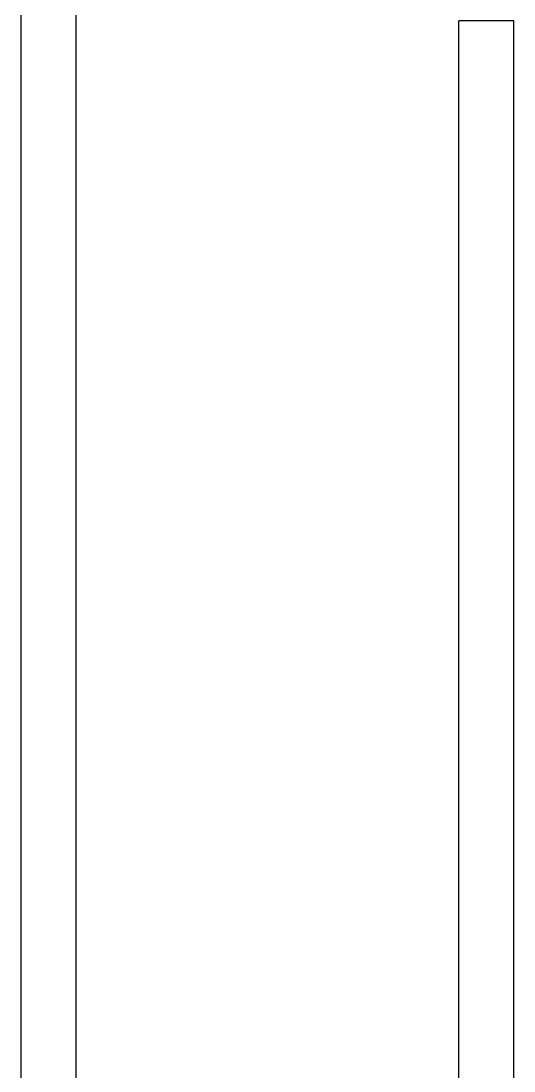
# Model space of a CAD drawing. Extents: x 8 to 102, y 11 to 162.
# Drawn here: x 29.878 to 30.848, y 129.123 to 131.188 of the extents above; entities that cross this region are included whole.
import ezdxf

# ---------------------------------------------------------------- set-up
doc = ezdxf.new("R2010")
doc.units = 0
doc.header["$MEASUREMENT"] = 0
doc.layers.add('TFR-TRI3', color=7, linetype='CONTINUOUS')

msp = doc.modelspace()

# ---------------------------------------------------------------- linework, layer by layer
at = {"layer": 'TFR-TRI3', "color": 30, "linetype": 'CONTINUOUS'}
for p, q in [((29.8776, 155.7737), (29.8776, 126.359)), ((29.9861, 126.3465), (29.9861, 155.7862)), ((30.7391, 126.3464), (30.7391, 131.1879)), ((30.8158, 131.1879), (30.7391, 131.1879)), ((30.8476, 131.1879), (30.8158, 131.1879)), ((30.8476, 129.0664), (30.8476, 131.1879))]:
    msp.add_line(p, q, dxfattribs=at)

doc.saveas('drawing.dxf')
